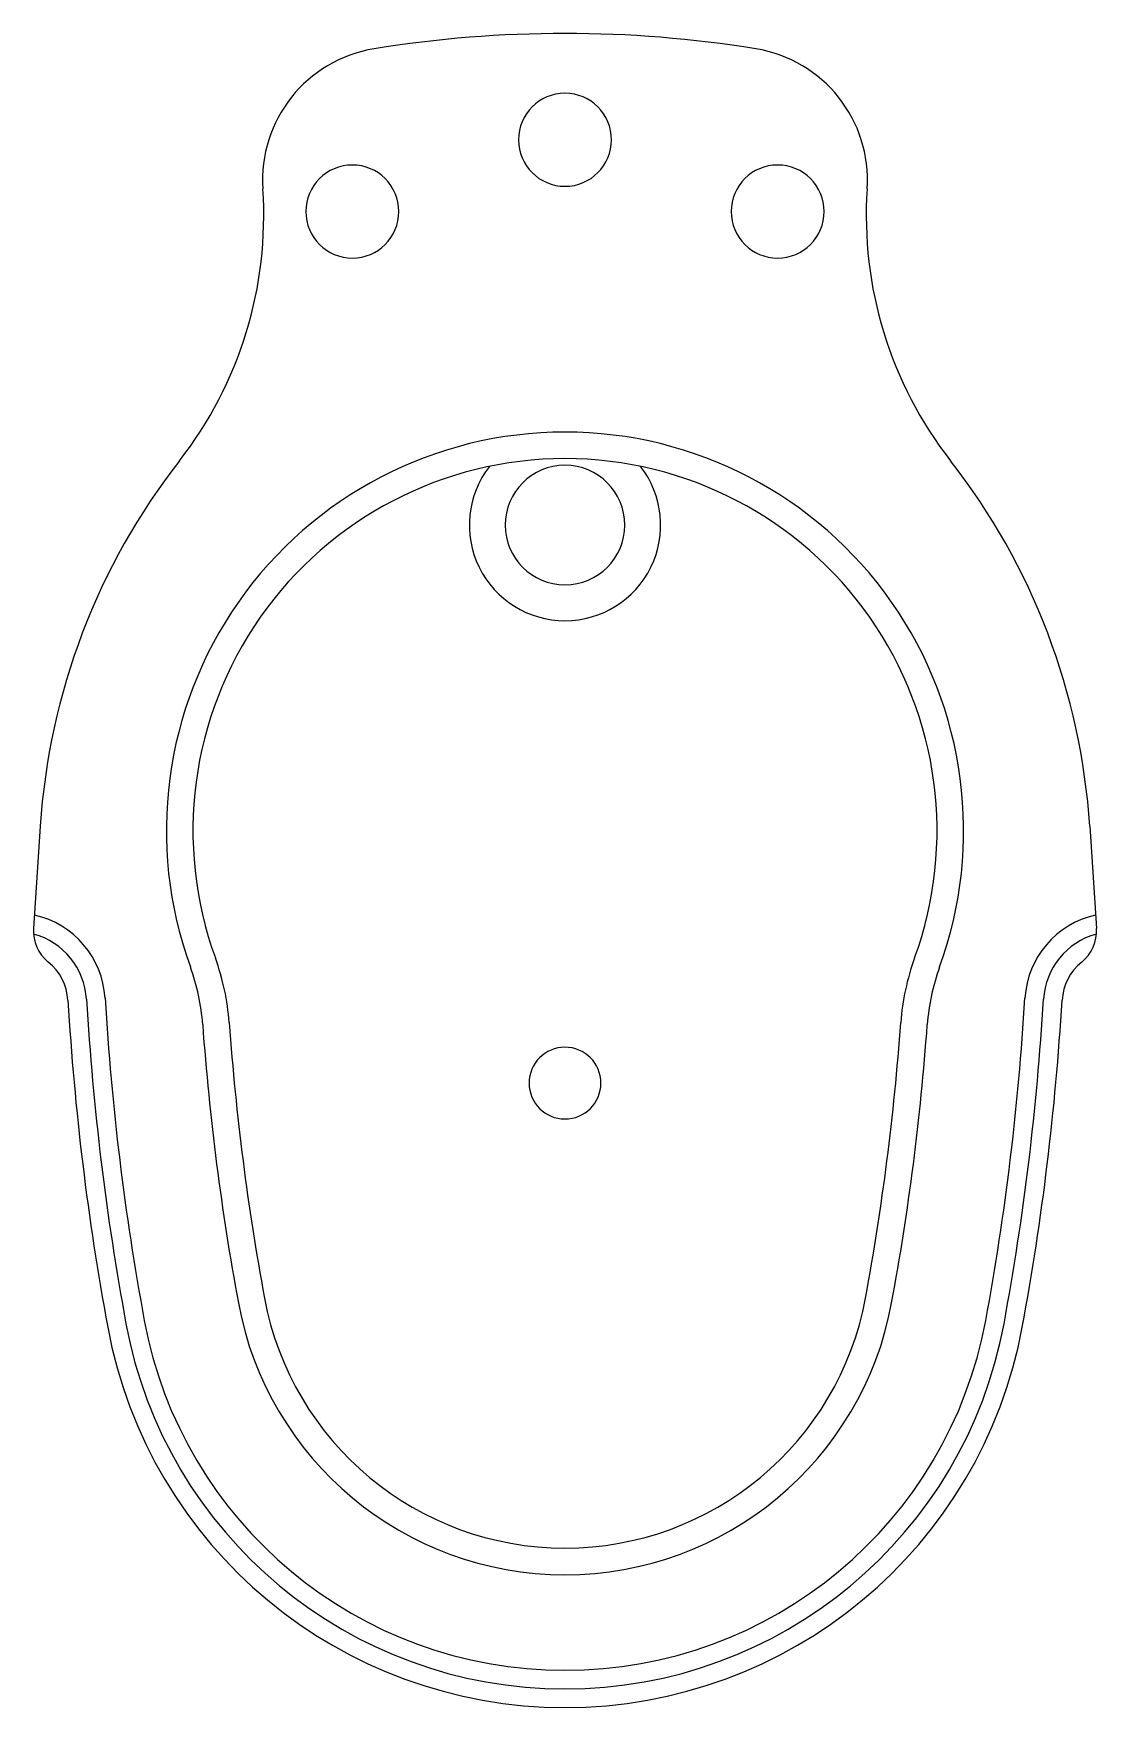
# Model space of a CAD drawing. Extents: x 1611 to 2011, y 1147 to 1777.
import ezdxf

# ---------------------------------------------------------------- set-up
doc = ezdxf.new("R2010")
doc.units = 0
doc.header["$LTSCALE"] = 50
doc.layers.add('FINA', color=6, linetype='CONTINUOUS')
doc.layers.add('GROSSA', color=3, linetype='CONTINUOUS')

msp = doc.modelspace()

# ---------------------------------------------------------------- linework, layer by layer
at = {"layer": 'FINA', "color": 0, "linetype": 'CONTINUOUS'}
for centre, radius, start, end in [((1810.67, 1476.83), 150, 90.00001, 200.00202), ((1810.67, 1476.83), 150, 339.99798, 89.99999), ((1810.67, 1591.83), 36, 142.16395, 269.99997), ((1810.67, 1591.83), 36, 269.99995, 37.83628), ((1603.67, 1411.83), 34, 3.38303, 77.50214), ((2017.67, 1411.83), 34, 102.49777, 176.62177), ((1603.67, 1411.83), 27, 3.37947, 74.87606), ((2017.67, 1411.83), 27, 105.12407, 176.61472), ((1594.55, 1398.16), 80, 4.10591, 20.00188), ((2026.8, 1398.16), 80, 159.99806, 175.8918), ((2621.89, 1471.93), 992.99, 183.37652, 190.48344), ((2621.9, 1471.92), 985.99, 183.37485, 190.48289), ((999.45, 1471.92), 985.99, 349.51711, 356.62515), ((999.45, 1471.93), 992.99, 349.51656, 356.62348), ((2621.89, 1471.98), 950, 184.1115, 190.48547), ((999.45, 1471.98), 950, 349.51453, 355.8885), ((1810.67, 1321.83), 125, 190.48426, 349.5158), ((1810.67, 1321.83), 161, 190.48425, 349.51575), ((1810.67, 1321.83), 168, 190.48425, 349.51579)]:
    msp.add_arc(centre, radius, start, end, dxfattribs=at)
at = {"layer": 'GROSSA', "color": 0, "linetype": 'CONTINUOUS'}
for p, q in [((1613.21, 1478.46), (1610.7, 1440.03)), ((2008.13, 1478.46), (2010.64, 1440.03))]:
    msp.add_line(p, q, dxfattribs=at)
for centre, radius, start, end in [((1810.67, 1326.83), 450, 80.82093, 99.17807), ((1746.87, 1721.71), 50, 99.17851, 183.85856), ((1874.48, 1721.71), 50, 356.14144, 80.82149), ((1810.67, 1736.83), 17.5, 90, 270), ((1810.67, 1736.83), 17.5, 270, 90), ((1730.67, 1709.83), 17.5, 90, 270), ((1730.67, 1709.83), 17.5, 270, 90), ((1890.67, 1709.83), 17.5, 90, 270), ((1890.67, 1709.83), 17.5, 270, 90), ((1547.32, 1708.26), 150, 322.03623, 3.85805), ((2074.02, 1708.26), 150, 176.14195, 217.96377), ((1862.68, 1462.19), 250, 142.03624, 176.26872), ((1810.67, 1476.83), 140, 90, 200.00199), ((1810.67, 1591.83), 22.5, 90, 270), ((1810.67, 1476.83), 140, 339.99801, 90), ((1810.67, 1591.83), 22.5, 270, 90), ((1758.66, 1462.19), 250, 3.7316, 37.96375), ((1625.67, 1439.05), 15, 176.27549, 231.05433), ((1995.67, 1439.05), 15, 308.94589, 3.7249), ((1603.67, 1411.83), 20, 3.38673, 51.05664), ((1594.54, 1398.16), 90, 4.10808, 20.00159), ((2026.79, 1398.16), 90, 159.9983, 175.89478), ((2017.67, 1411.83), 20, 128.94374, 176.60121), ((2621.9, 1471.92), 1000, 183.37516, 190.48298), ((999.44, 1471.92), 1000, 349.51702, 356.62484), ((2621.92, 1472), 940.03, 184.11313, 190.48597), ((999.48, 1471.98), 939.96, 349.51416, 355.88797), ((1810.67, 1381.83), 13.5, 90, 270), ((1810.67, 1381.83), 13.5, 270, 90), ((1810.67, 1321.83), 115, 190.48427, 349.51579), ((1810.67, 1321.83), 175, 190.48426, 349.51578)]:
    msp.add_arc(centre, radius, start, end, dxfattribs=at)

doc.saveas('drawing.dxf')
